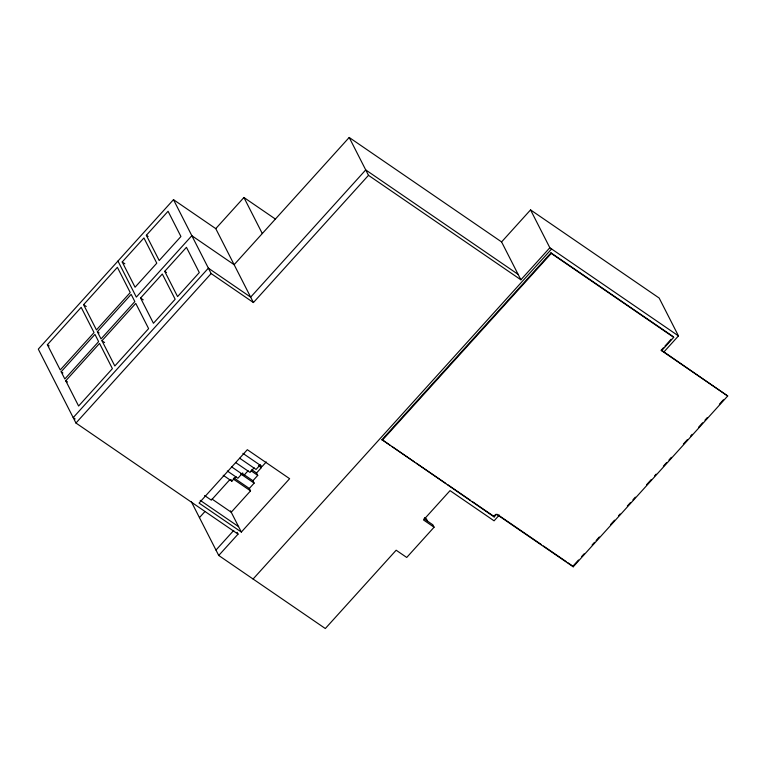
<?xml version="1.0" encoding="UTF-8"?>
<svg xmlns="http://www.w3.org/2000/svg" width="766" height="766" viewBox="0 0 766 766"><rect width="100%" height="100%" fill="white"/><g stroke="black" fill="none" stroke-linecap="round" stroke-linejoin="round"><path stroke-width="1.15" d="M117.954 261.043L136.329 297.103L191.845 235.708L234.128 264.691L349.191 137.468L368.484 175.328L253.422 302.551L215.763 228.632L173.48 199.658L38.3 349.124L75.958 423.033L238.044 534.122L218.731 555.474L325.32 628.532L396.156 550.218L406.727 557.457L434.083 527.209L432.857 524.806L424.048 518.774M47.377 344.719L81.177 307.348L94.036 332.588L60.236 369.959L47.377 344.719L49.139 345.926M83.59 304.686L117.38 267.315L130.239 292.555L96.449 329.926L83.59 304.686L86.232 306.496M122.206 261.982L143.931 237.958L156.791 263.198L135.065 287.221L122.206 261.982L124.848 263.791M146.344 235.286L168.07 211.272L180.929 236.512L159.204 260.526L146.344 235.286L148.106 236.493M61.156 371.759L94.955 334.397L98.623 341.607L64.832 378.969L61.156 371.759L62.917 372.965M97.368 331.726L131.158 294.364L134.835 301.574L101.035 338.936L97.368 331.726L99.13 332.932M65.752 380.779L99.542 343.407L112.401 368.647L78.611 406.018L65.752 380.779L67.513 381.985M101.955 340.736L135.754 303.374L148.614 328.614L114.814 365.976L101.955 340.736L104.597 342.555M140.58 298.031L162.306 274.017L175.165 299.257L153.439 323.271L140.58 298.031L143.223 299.851M164.719 271.346L186.444 247.322L199.304 272.562L177.578 296.586L164.719 271.346L166.481 272.552M215.763 228.632L243.923 197.494L275.492 219.133M75.958 423.033L211.138 273.567L173.48 199.658M229.857 479.64L211.32 500.141L204.589 495.535M223.203 475.265L231.859 481.192L235.995 476.615M199.447 517.615L204.857 511.64M242.736 472.919L237.91 478.262L227.339 471.013M248.098 470.745L243.961 475.322L231.466 466.762M254.149 467.815L250.013 472.392L235.602 462.511M260.201 464.885L256.064 469.453L239.729 458.26M266.252 461.946L262.116 466.523L242.899 453.348M212.019 499.059L231.236 512.224L250.549 490.872L249.323 488.469L254.149 483.135L252.924 480.732L257.749 475.389L256.533 472.986L261.359 467.653L260.134 465.249M215.983 550.065L233.745 530.426M530.551 209.894L549.844 247.753L520.88 279.781L501.586 241.922L530.551 209.894L659.162 298.041L678.456 335.901L663.777 352.121M241.338 532.064L289.615 478.683L247.332 449.699L199.055 503.08L241.338 532.064L230.528 510.845M253.086 579.019L551.606 248.96M381.985 439.665L550.955 252.837L673.4 336.753L673.707 337.356L661.633 350.704L727.7 395.984L573.217 566.802L496.579 514.273L494.166 516.945L381.985 439.665L389.837 445.046M382.291 440.268L551.261 253.431L550.955 252.837M494.166 516.945L493.859 516.341L495.669 514.34M499.279 515.068L494.08 520.823L450.044 490.633L423.512 519.97L434.083 527.209M661.106 350.34L663.413 347.793M664.945 346.098L671.093 339.3M573.217 566.802L572.911 566.198L578.512 560.003M581.71 556.461L584.113 553.808M592.118 544.952L594.521 542.299M596.12 540.528L599.318 536.985M610.531 524.595L614.533 520.171M618.535 515.748L620.134 513.976M627.335 506.01L630.542 502.477M632.936 499.815L635.34 497.163M646.552 484.773L651.349 479.459M654.557 475.925L656.156 474.154M663.356 466.188L666.564 462.645M668.957 459.993L671.361 457.331M683.368 444.06L687.37 439.636M690.578 436.093L692.177 434.322M698.573 427.246L702.575 422.813M704.979 420.161L707.382 417.508M719.389 404.228L723.391 399.804M549.844 247.753L678.456 335.901M551.261 253.431L673.707 337.356M349.191 137.468L501.586 241.922M518.122 274.372L365.727 169.918L250.664 297.141L208.381 268.167L73.21 417.623L75.173 418.973M368.484 175.328L520.88 279.781M211.138 273.567L253.422 302.551M497.249 514.34L541.466 544.645M543.429 545.995L566.026 561.478M567.999 562.828L572.911 566.198M391.799 446.387L414.368 461.86M416.331 463.2L445.774 483.384M447.737 484.725L470.305 500.198M472.268 501.538L493.859 516.341M424.584 517.577L426.346 518.783L427.572 521.186M258.477 465.671L261.359 467.653M251.727 469.692L256.533 472.986M251.028 470.784L257.749 475.389M242.353 473.484L252.924 480.732M240.696 473.915L254.149 483.135M233.946 477.936L249.323 488.469M233.247 479.018L250.549 490.872M200.232 500.37L238.59 526.654M727.7 395.984L661.326 350.1L661.633 350.704M243.923 197.494L262.288 233.553M231.035 479.593L231.859 481.192M237.125 532.322L238.044 534.122M191.337 501.711L218.731 555.474"/></g></svg>
